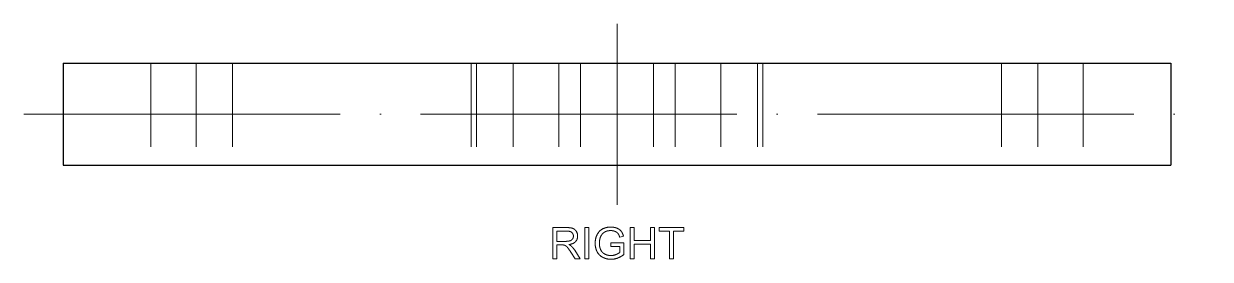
# Model space of a CAD drawing. Header units: millimetres. Extents: x -205 to 205, y -139 to 139.
# Drawn here: x -10 to 80, y -30 to -12.1 of the extents above; entities that cross this region are included whole.
import ezdxf

# ---------------------------------------------------------------- set-up
doc = ezdxf.new("R2010")
doc.units = ezdxf.units.MM
doc.linetypes.add('ACAD_ISO04W100', pattern=[30, 24, -3, 0, -3])
doc.linetypes.add('HIDDEN', pattern=[9.525, 6.35, -3.175])
for name, color, linetype, lineweight in [('center', 7, 'ACAD_ISO04W100', 13), ('dimensions', 7, 'Continuous', 18), ('hidden', 7, 'HIDDEN', 18), ('visible', 7, 'Continuous', 30)]:
    doc.layers.add(name, color=color, linetype=linetype, lineweight=lineweight)

msp = doc.modelspace()

# ---------------------------------------------------------------- linework, layer by layer
at = {"layer": 'center'}
for p, q in [((35, -25.868), (35, -12.132)), ((-10, -19), (80, -19))]:
    msp.add_line(p, q, dxfattribs=at)
at = {"layer": 'dimensions'}
for p, q in [((30.127, -27.596), (30.127, -29.958)), ((31.174, -27.596), (30.127, -27.596)), ((30.439, -28.639), (30.439, -27.857)), ((30.439, -27.857), (31.187, -27.857)), ((32.558, -27.596), (32.558, -29.958)), ((32.871, -27.596), (32.558, -27.596)), ((32.871, -29.958), (32.871, -27.596)), ((35.998, -27.596), (35.998, -29.958)), ((36.311, -27.596), (35.998, -27.596)), ((36.311, -28.566), (36.311, -27.596)), ((37.539, -27.596), (37.539, -28.566)), ((37.851, -27.596), (37.539, -27.596)), ((37.851, -29.958), (37.851, -27.596)), ((38.194, -27.596), (38.194, -27.875)), ((40.067, -27.596), (38.194, -27.596)), ((38.194, -27.875), (38.973, -27.875)), ((38.973, -27.875), (38.973, -29.958)), ((39.285, -27.875), (40.067, -27.875)), ((39.285, -29.958), (39.285, -27.875)), ((40.067, -27.875), (40.067, -27.596)), ((31.111, -28.639), (30.439, -28.639)), ((35.528, -28.753), (34.527, -28.755)), ((34.527, -28.755), (34.527, -29.032)), ((35.21, -28.334), (35.492, -28.257)), ((35.528, -29.63), (35.528, -28.753)), ((37.539, -28.566), (36.311, -28.566)), ((30.439, -28.91), (30.802, -28.91)), ((30.439, -29.958), (30.439, -28.91)), ((31.503, -29.467), (31.815, -29.958)), ((32.208, -29.958), (31.797, -29.316)), ((34.527, -29.032), (35.222, -29.032)), ((35.222, -29.032), (35.222, -29.472)), ((36.311, -28.845), (37.539, -28.845)), ((36.311, -29.958), (36.311, -28.845)), ((37.539, -28.845), (37.539, -29.958)), ((30.127, -29.958), (30.439, -29.958)), ((31.815, -29.958), (32.208, -29.958)), ((32.558, -29.958), (32.871, -29.958)), ((35.998, -29.958), (36.311, -29.958)), ((37.539, -29.958), (37.851, -29.958)), ((38.973, -29.958), (39.285, -29.958))]:
    msp.add_line(p, q, dxfattribs=at)
for points in [[(31.174, -27.596), (31.49, -27.596), (31.654, -27.66)], [(31.571, -27.965), (31.449, -27.857), (31.187, -27.857)], [(31.654, -27.66), (31.818, -27.724), (31.917, -27.885)], [(31.917, -27.885), (32.015, -28.046), (32.015, -28.241)], [(33.487, -28.145), (33.631, -27.846), (33.902, -27.701)], [(33.902, -27.701), (34.173, -27.556), (34.525, -27.556)], [(34.156, -27.889), (34, -27.954), (33.904, -28.06)], [(34.527, -27.823), (34.313, -27.823), (34.156, -27.889)], [(34.525, -27.556), (34.782, -27.556), (34.989, -27.639)], [(34.853, -27.886), (34.706, -27.823), (34.527, -27.823)], [(35.078, -28.051), (34.999, -27.948), (34.853, -27.886)], [(34.989, -27.639), (35.196, -27.722), (35.313, -27.87)], [(35.313, -27.87), (35.431, -28.018), (35.492, -28.257)], [(31.111, -28.639), (31.325, -28.639), (31.446, -28.594)], [(31.852, -28.665), (31.69, -28.837), (31.35, -28.884)], [(31.446, -28.594), (31.567, -28.55), (31.63, -28.453)], [(31.693, -28.241), (31.693, -28.073), (31.571, -27.965)], [(31.63, -28.453), (31.693, -28.355), (31.693, -28.241)], [(32.015, -28.241), (32.015, -28.492), (31.852, -28.665)], [(33.343, -28.789), (33.343, -28.444), (33.487, -28.145)], [(33.488, -29.419), (33.343, -29.137), (33.343, -28.789)], [(33.755, -28.294), (33.665, -28.513), (33.665, -28.769)], [(33.665, -28.769), (33.665, -29.085), (33.774, -29.298)], [(33.904, -28.06), (33.808, -28.167), (33.755, -28.294)], [(35.21, -28.334), (35.157, -28.154), (35.078, -28.051)], [(30.976, -28.921), (30.923, -28.91), (30.802, -28.91)], [(31.118, -28.984), (31.048, -28.939), (30.976, -28.921)], [(31.277, -29.142), (31.188, -29.029), (31.118, -28.984)], [(31.503, -29.467), (31.366, -29.254), (31.277, -29.142)], [(31.35, -28.884), (31.474, -28.943), (31.538, -29.001)], [(31.538, -29.001), (31.675, -29.127), (31.797, -29.316)], [(33.917, -29.85), (33.633, -29.701), (33.488, -29.419)], [(33.774, -29.298), (33.883, -29.511), (34.09, -29.614)], [(34.09, -29.614), (34.298, -29.717), (34.532, -29.717)], [(34.532, -29.717), (34.735, -29.717), (34.928, -29.639)], [(34.928, -29.639), (35.122, -29.56), (35.222, -29.472)], [(35.528, -29.63), (35.297, -29.813), (35.052, -29.906)], [(34.55, -29.999), (34.202, -29.999), (33.917, -29.85)], [(35.052, -29.906), (34.807, -29.999), (34.55, -29.999)]]:
    msp.add_open_spline(points, degree=2, dxfattribs=at)
at = {"layer": 'hidden'}
for p, q in [((-0.368, -15.132), (-0.368, -22.868)), ((3.082, -15.132), (3.082, -22.868)), ((3.082, -15.132), (3.082, -22.868)), ((24.351, -15.132), (3.082, -15.132)), ((24.351, -15.132), (3.082, -15.132)), ((5.845, -15.132), (5.845, -22.868)), ((27.114, -15.132), (5.845, -15.132)), ((5.845, -15.132), (5.845, -22.868)), ((27.114, -15.132), (5.845, -15.132)), ((23.947, -15.132), (23.947, -22.868)), ((24.351, -15.132), (24.351, -22.868)), ((24.351, -15.132), (24.351, -22.868)), ((27.114, -15.132), (27.114, -22.868)), ((27.114, -15.132), (27.114, -22.868)), ((30.579, -15.132), (30.579, -22.868)), ((32.237, -15.132), (32.237, -22.868)), ((32.237, -15.132), (32.237, -22.868)), ((32.237, -15.132), (32.237, -22.868)), ((32.237, -15.132), (32.237, -22.868)), ((37.763, -15.132), (37.763, -22.868)), ((37.763, -15.132), (37.763, -22.868)), ((37.763, -15.132), (37.763, -22.868)), ((37.763, -15.132), (37.763, -22.868)), ((39.421, -15.132), (39.421, -22.868)), ((42.886, -15.132), (64.155, -15.132)), ((42.886, -15.132), (42.886, -22.868)), ((42.886, -15.132), (42.886, -22.868)), ((42.886, -15.132), (64.155, -15.132)), ((45.649, -15.132), (66.918, -15.132)), ((45.649, -15.132), (45.649, -22.868)), ((45.649, -15.132), (45.649, -22.868)), ((45.649, -15.132), (66.918, -15.132)), ((46.053, -15.132), (46.053, -22.868)), ((64.155, -15.132), (64.155, -22.868)), ((64.155, -15.132), (64.155, -22.868)), ((66.918, -15.132), (66.918, -22.868)), ((66.918, -15.132), (66.918, -22.868)), ((70.368, -15.132), (70.368, -22.868)), ((24.351, -22.868), (3.082, -22.868)), ((24.351, -22.868), (3.082, -22.868)), ((27.114, -22.868), (5.845, -22.868)), ((27.114, -22.868), (5.845, -22.868)), ((42.886, -22.868), (64.155, -22.868)), ((42.886, -22.868), (64.155, -22.868)), ((45.649, -22.868), (66.918, -22.868)), ((45.649, -22.868), (66.918, -22.868))]:
    msp.add_line(p, q, dxfattribs=at)
for points, degree in [([(77, -15.132), (75.947, -15.132), (72.841, -15.132), (67.837, -15.132), (61.187, -15.132), (53.223, -15.132), (44.346, -15.132), (35, -15.132), (25.654, -15.132), (16.777, -15.132), (8.813, -15.132), (2.163, -15.132), (-2.841, -15.132), (-5.947, -15.132), (-7, -15.132)], 1), ([(3.082, -15.132), (2.614, -15.132), (2.178, -15.132), (1.775, -15.132), (1.406, -15.132), (1.071, -15.132), (0.771, -15.132), (0.505, -15.132), (0.274, -15.132), (0.078, -15.132), (-0.082, -15.132), (-0.207, -15.132), (-0.297, -15.132), (-0.351, -15.132), (-0.368, -15.132)], 1), ([(-0.368, -15.132), (-0.351, -15.132), (-0.297, -15.132), (-0.207, -15.132), (-0.082, -15.132), (0.078, -15.132), (0.274, -15.132), (0.505, -15.132), (0.771, -15.132), (1.071, -15.132), (1.406, -15.132), (1.775, -15.132), (2.178, -15.132), (2.614, -15.132), (3.082, -15.132)], 1), ([(32.237, -15.132), (30, -15.132), (27.784, -15.132), (25.597, -15.132), (23.448, -15.132), (21.346, -15.132), (19.299, -15.132), (17.316, -15.132), (15.404, -15.132), (13.571, -15.132), (11.826, -15.132), (10.174, -15.132), (8.622, -15.132), (7.177, -15.132), (5.845, -15.132)], 1), ([(5.845, -15.132), (7.177, -15.132), (8.622, -15.132), (10.174, -15.132), (11.826, -15.132), (13.571, -15.132), (15.404, -15.132), (17.316, -15.132), (19.299, -15.132), (21.346, -15.132), (23.448, -15.132), (25.597, -15.132), (27.784, -15.132), (30, -15.132), (32.237, -15.132)], 1), ([(24.351, -15.132), (23.949, -15.132), (23.947, -15.132)], 2), ([(23.947, -15.132), (23.949, -15.132), (24.351, -15.132)], 2), ([(39.421, -15.132), (39.31, -15.132), (38.983, -15.132), (38.457, -15.132), (37.756, -15.132), (36.918, -15.132), (35.984, -15.132), (35, -15.132), (34.016, -15.132), (33.082, -15.132), (32.244, -15.132), (31.543, -15.132), (31.017, -15.132), (30.69, -15.132), (30.579, -15.132)], 1), ([(35, -15.132), (35.495, -15.132), (35.984, -15.132), (36.46, -15.132), (36.918, -15.132), (37.352, -15.132), (37.756, -15.132), (38.126, -15.132), (38.457, -15.132), (38.743, -15.132), (38.983, -15.132), (39.173, -15.132), (39.31, -15.132), (39.393, -15.132), (39.421, -15.132)], 1), ([(64.155, -15.132), (62.823, -15.132), (61.378, -15.132), (59.826, -15.132), (58.174, -15.132), (56.429, -15.132), (54.596, -15.132), (52.684, -15.132), (50.701, -15.132), (48.654, -15.132), (46.552, -15.132), (44.403, -15.132), (42.216, -15.132), (40, -15.132), (37.763, -15.132)], 1), ([(37.763, -15.132), (40, -15.132), (42.216, -15.132), (44.403, -15.132), (46.552, -15.132), (48.654, -15.132), (50.701, -15.132), (52.684, -15.132), (54.596, -15.132), (56.429, -15.132), (58.174, -15.132), (59.826, -15.132), (61.378, -15.132), (62.823, -15.132), (64.155, -15.132)], 1), ([(45.649, -15.132), (46.051, -15.132), (46.053, -15.132)], 2), ([(46.053, -15.132), (46.051, -15.132), (45.649, -15.132)], 2), ([(66.918, -15.132), (67.386, -15.132), (67.822, -15.132), (68.225, -15.132), (68.594, -15.132), (68.929, -15.132), (69.229, -15.132), (69.495, -15.132), (69.726, -15.132), (69.922, -15.132), (70.082, -15.132), (70.207, -15.132), (70.297, -15.132), (70.351, -15.132), (70.368, -15.132)], 1), ([(70.368, -15.132), (70.351, -15.132), (70.297, -15.132), (70.207, -15.132), (70.082, -15.132), (69.922, -15.132), (69.726, -15.132), (69.495, -15.132), (69.229, -15.132), (68.929, -15.132), (68.594, -15.132), (68.225, -15.132), (67.822, -15.132), (67.386, -15.132), (66.918, -15.132)], 1), ([(77, -22.868), (75.947, -22.868), (72.841, -22.868), (67.837, -22.868), (61.187, -22.868), (53.223, -22.868), (44.346, -22.868), (35, -22.868), (25.654, -22.868), (16.777, -22.868), (8.813, -22.868), (2.163, -22.868), (-2.841, -22.868), (-5.947, -22.868), (-7, -22.868)], 1), ([(3.082, -22.868), (2.614, -22.868), (2.178, -22.868), (1.775, -22.868), (1.406, -22.868), (1.071, -22.868), (0.771, -22.868), (0.505, -22.868), (0.274, -22.868), (0.078, -22.868), (-0.082, -22.868), (-0.207, -22.868), (-0.297, -22.868), (-0.351, -22.868), (-0.368, -22.868)], 1), ([(-0.368, -22.868), (-0.351, -22.868), (-0.297, -22.868), (-0.207, -22.868), (-0.082, -22.868), (0.078, -22.868), (0.274, -22.868), (0.505, -22.868), (0.771, -22.868), (1.071, -22.868), (1.406, -22.868), (1.775, -22.868), (2.178, -22.868), (2.614, -22.868), (3.082, -22.868)], 1), ([(32.237, -22.868), (30, -22.868), (27.784, -22.868), (25.597, -22.868), (23.448, -22.868), (21.346, -22.868), (19.299, -22.868), (17.316, -22.868), (15.404, -22.868), (13.571, -22.868), (11.826, -22.868), (10.174, -22.868), (8.622, -22.868), (7.177, -22.868), (5.845, -22.868)], 1), ([(5.845, -22.868), (7.177, -22.868), (8.622, -22.868), (10.174, -22.868), (11.826, -22.868), (13.571, -22.868), (15.404, -22.868), (17.316, -22.868), (19.299, -22.868), (21.346, -22.868), (23.448, -22.868), (25.597, -22.868), (27.784, -22.868), (30, -22.868), (32.237, -22.868)], 1), ([(24.351, -22.868), (23.949, -22.868), (23.947, -22.868)], 2), ([(23.947, -22.868), (23.949, -22.868), (24.351, -22.868)], 2), ([(39.421, -22.868), (39.31, -22.868), (38.983, -22.868), (38.457, -22.868), (37.756, -22.868), (36.918, -22.868), (35.984, -22.868), (35, -22.868), (34.016, -22.868), (33.082, -22.868), (32.244, -22.868), (31.543, -22.868), (31.017, -22.868), (30.69, -22.868), (30.579, -22.868)], 1), ([(35, -22.868), (35.495, -22.868), (35.984, -22.868), (36.46, -22.868), (36.918, -22.868), (37.352, -22.868), (37.756, -22.868), (38.126, -22.868), (38.457, -22.868), (38.743, -22.868), (38.983, -22.868), (39.173, -22.868), (39.31, -22.868), (39.393, -22.868), (39.421, -22.868)], 1), ([(64.155, -22.868), (62.823, -22.868), (61.378, -22.868), (59.826, -22.868), (58.174, -22.868), (56.429, -22.868), (54.596, -22.868), (52.684, -22.868), (50.701, -22.868), (48.654, -22.868), (46.552, -22.868), (44.403, -22.868), (42.216, -22.868), (40, -22.868), (37.763, -22.868)], 1), ([(37.763, -22.868), (40, -22.868), (42.216, -22.868), (44.403, -22.868), (46.552, -22.868), (48.654, -22.868), (50.701, -22.868), (52.684, -22.868), (54.596, -22.868), (56.429, -22.868), (58.174, -22.868), (59.826, -22.868), (61.378, -22.868), (62.823, -22.868), (64.155, -22.868)], 1), ([(45.649, -22.868), (46.051, -22.868), (46.053, -22.868)], 2), ([(46.053, -22.868), (46.051, -22.868), (45.649, -22.868)], 2), ([(66.918, -22.868), (67.386, -22.868), (67.822, -22.868), (68.225, -22.868), (68.594, -22.868), (68.929, -22.868), (69.229, -22.868), (69.495, -22.868), (69.726, -22.868), (69.922, -22.868), (70.082, -22.868), (70.207, -22.868), (70.297, -22.868), (70.351, -22.868), (70.368, -22.868)], 1), ([(70.368, -22.868), (70.351, -22.868), (70.297, -22.868), (70.207, -22.868), (70.082, -22.868), (69.922, -22.868), (69.726, -22.868), (69.495, -22.868), (69.229, -22.868), (68.929, -22.868), (68.594, -22.868), (68.225, -22.868), (67.822, -22.868), (67.386, -22.868), (66.918, -22.868)], 1)]:
    msp.add_open_spline(points, degree=degree, dxfattribs=at)
for points, degree, knots in [([(32.237, -15.132), (31.823, -15.132), (31.416, -15.132), (31.016, -15.132), (30.751, -15.132), (30.489, -15.132), (30.23, -15.132), (29.974, -15.132), (29.722, -15.132), (29.474, -15.132), (29.352, -15.132), (29.23, -15.132), (29.107, -15.132), (28.988, -15.132), (28.869, -15.132), (28.75, -15.132), (28.634, -15.132), (28.518, -15.132), (28.402, -15.132), (28.289, -15.132), (28.177, -15.132), (28.064, -15.132), (27.955, -15.132), (27.845, -15.132), (27.736, -15.132), (27.63, -15.132), (27.525, -15.132), (27.419, -15.132), (27.317, -15.132), (27.216, -15.132), (27.114, -15.132)], 3, [0, 0, 0, 0, 0.214286, 0.214286, 0.214286, 0.357143, 0.357143, 0.357143, 0.5, 0.5, 0.5, 0.571429, 0.571429, 0.571429, 0.642857, 0.642857, 0.642857, 0.714286, 0.714286, 0.714286, 0.785714, 0.785714, 0.785714, 0.857143, 0.857143, 0.857143, 0.928571, 0.928571, 0.928571, 1, 1, 1, 1]), ([(27.114, -15.132), (27.216, -15.132), (27.317, -15.132), (27.419, -15.132), (27.525, -15.132), (27.63, -15.132), (27.736, -15.132), (27.845, -15.132), (27.955, -15.132), (28.064, -15.132), (28.177, -15.132), (28.289, -15.132), (28.402, -15.132), (28.518, -15.132), (28.634, -15.132), (28.75, -15.132), (28.869, -15.132), (28.988, -15.132), (29.107, -15.132), (29.23, -15.132), (29.352, -15.132), (29.474, -15.132), (29.722, -15.132), (29.974, -15.132), (30.23, -15.132), (30.489, -15.132), (30.751, -15.132), (31.016, -15.132), (31.416, -15.132), (31.823, -15.132), (32.237, -15.132)], 3, [0, 0, 0, 0, 0.071429, 0.071429, 0.071429, 0.142857, 0.142857, 0.142857, 0.214286, 0.214286, 0.214286, 0.285714, 0.285714, 0.285714, 0.357143, 0.357143, 0.357143, 0.428571, 0.428571, 0.428571, 0.5, 0.5, 0.5, 0.642857, 0.642857, 0.642857, 0.785714, 0.785714, 0.785714, 1, 1, 1, 1]), ([(30.579, -15.132), (30.593, -15.132), (30.607, -15.132), (30.648, -15.132), (30.69, -15.132), (30.758, -15.132), (30.827, -15.132), (30.922, -15.132), (31.017, -15.132), (31.137, -15.132), (31.257, -15.132), (31.4, -15.132), (31.543, -15.132), (31.709, -15.132), (31.874, -15.132), (32.059, -15.132), (32.244, -15.132), (32.446, -15.132), (32.648, -15.132), (32.865, -15.132), (33.082, -15.132), (33.311, -15.132), (33.54, -15.132), (33.778, -15.132), (34.016, -15.132), (34.503, -15.132), (35, -15.132)], 2, [0, 0, 0, 0.071429, 0.071429, 0.142857, 0.142857, 0.214286, 0.214286, 0.285714, 0.285714, 0.357143, 0.357143, 0.428571, 0.428571, 0.5, 0.5, 0.571429, 0.571429, 0.642857, 0.642857, 0.714286, 0.714286, 0.785714, 0.785714, 0.857143, 0.857143, 1, 1, 1]), ([(42.886, -15.132), (42.784, -15.132), (42.683, -15.132), (42.581, -15.132), (42.475, -15.132), (42.37, -15.132), (42.264, -15.132), (42.155, -15.132), (42.045, -15.132), (41.936, -15.132), (41.823, -15.132), (41.711, -15.132), (41.598, -15.132), (41.482, -15.132), (41.366, -15.132), (41.25, -15.132), (41.131, -15.132), (41.012, -15.132), (40.893, -15.132), (40.77, -15.132), (40.648, -15.132), (40.526, -15.132), (40.278, -15.132), (40.026, -15.132), (39.77, -15.132), (39.511, -15.132), (39.249, -15.132), (38.984, -15.132), (38.584, -15.132), (38.177, -15.132), (37.763, -15.132)], 3, [0, 0, 0, 0, 0.071429, 0.071429, 0.071429, 0.142857, 0.142857, 0.142857, 0.214286, 0.214286, 0.214286, 0.285714, 0.285714, 0.285714, 0.357143, 0.357143, 0.357143, 0.428571, 0.428571, 0.428571, 0.5, 0.5, 0.5, 0.642857, 0.642857, 0.642857, 0.785714, 0.785714, 0.785714, 1, 1, 1, 1]), ([(37.763, -15.132), (38.177, -15.132), (38.584, -15.132), (38.984, -15.132), (39.249, -15.132), (39.511, -15.132), (39.77, -15.132), (40.026, -15.132), (40.278, -15.132), (40.526, -15.132), (40.648, -15.132), (40.77, -15.132), (40.893, -15.132), (41.012, -15.132), (41.131, -15.132), (41.25, -15.132), (41.366, -15.132), (41.482, -15.132), (41.598, -15.132), (41.711, -15.132), (41.823, -15.132), (41.936, -15.132), (42.045, -15.132), (42.155, -15.132), (42.264, -15.132), (42.37, -15.132), (42.475, -15.132), (42.581, -15.132), (42.683, -15.132), (42.784, -15.132), (42.886, -15.132)], 3, [0, 0, 0, 0, 0.214286, 0.214286, 0.214286, 0.357143, 0.357143, 0.357143, 0.5, 0.5, 0.5, 0.571429, 0.571429, 0.571429, 0.642857, 0.642857, 0.642857, 0.714286, 0.714286, 0.714286, 0.785714, 0.785714, 0.785714, 0.857143, 0.857143, 0.857143, 0.928571, 0.928571, 0.928571, 1, 1, 1, 1]), ([(32.237, -22.868), (31.823, -22.868), (31.416, -22.868), (31.016, -22.868), (30.751, -22.868), (30.489, -22.868), (30.23, -22.868), (29.974, -22.868), (29.722, -22.868), (29.474, -22.868), (29.352, -22.868), (29.23, -22.868), (29.107, -22.868), (28.988, -22.868), (28.869, -22.868), (28.75, -22.868), (28.634, -22.868), (28.518, -22.868), (28.402, -22.868), (28.289, -22.868), (28.177, -22.868), (28.064, -22.868), (27.955, -22.868), (27.845, -22.868), (27.736, -22.868), (27.63, -22.868), (27.525, -22.868), (27.419, -22.868), (27.317, -22.868), (27.216, -22.868), (27.114, -22.868)], 3, [0, 0, 0, 0, 0.214286, 0.214286, 0.214286, 0.357143, 0.357143, 0.357143, 0.5, 0.5, 0.5, 0.571429, 0.571429, 0.571429, 0.642857, 0.642857, 0.642857, 0.714286, 0.714286, 0.714286, 0.785714, 0.785714, 0.785714, 0.857143, 0.857143, 0.857143, 0.928571, 0.928571, 0.928571, 1, 1, 1, 1]), ([(27.114, -22.868), (27.216, -22.868), (27.317, -22.868), (27.419, -22.868), (27.525, -22.868), (27.63, -22.868), (27.736, -22.868), (27.845, -22.868), (27.955, -22.868), (28.064, -22.868), (28.177, -22.868), (28.289, -22.868), (28.402, -22.868), (28.518, -22.868), (28.634, -22.868), (28.75, -22.868), (28.869, -22.868), (28.988, -22.868), (29.107, -22.868), (29.23, -22.868), (29.352, -22.868), (29.474, -22.868), (29.722, -22.868), (29.974, -22.868), (30.23, -22.868), (30.489, -22.868), (30.751, -22.868), (31.016, -22.868), (31.416, -22.868), (31.823, -22.868), (32.237, -22.868)], 3, [0, 0, 0, 0, 0.071429, 0.071429, 0.071429, 0.142857, 0.142857, 0.142857, 0.214286, 0.214286, 0.214286, 0.285714, 0.285714, 0.285714, 0.357143, 0.357143, 0.357143, 0.428571, 0.428571, 0.428571, 0.5, 0.5, 0.5, 0.642857, 0.642857, 0.642857, 0.785714, 0.785714, 0.785714, 1, 1, 1, 1]), ([(30.579, -22.868), (30.593, -22.868), (30.607, -22.868), (30.648, -22.868), (30.69, -22.868), (30.758, -22.868), (30.827, -22.868), (30.922, -22.868), (31.017, -22.868), (31.137, -22.868), (31.257, -22.868), (31.4, -22.868), (31.543, -22.868), (31.709, -22.868), (31.874, -22.868), (32.059, -22.868), (32.244, -22.868), (32.446, -22.868), (32.648, -22.868), (32.865, -22.868), (33.082, -22.868), (33.311, -22.868), (33.54, -22.868), (33.778, -22.868), (34.016, -22.868), (34.503, -22.868), (35, -22.868)], 2, [0, 0, 0, 0.071429, 0.071429, 0.142857, 0.142857, 0.214286, 0.214286, 0.285714, 0.285714, 0.357143, 0.357143, 0.428571, 0.428571, 0.5, 0.5, 0.571429, 0.571429, 0.642857, 0.642857, 0.714286, 0.714286, 0.785714, 0.785714, 0.857143, 0.857143, 1, 1, 1]), ([(42.886, -22.868), (42.784, -22.868), (42.683, -22.868), (42.581, -22.868), (42.475, -22.868), (42.37, -22.868), (42.264, -22.868), (42.155, -22.868), (42.045, -22.868), (41.936, -22.868), (41.823, -22.868), (41.711, -22.868), (41.598, -22.868), (41.482, -22.868), (41.366, -22.868), (41.25, -22.868), (41.131, -22.868), (41.012, -22.868), (40.893, -22.868), (40.77, -22.868), (40.648, -22.868), (40.526, -22.868), (40.278, -22.868), (40.026, -22.868), (39.77, -22.868), (39.511, -22.868), (39.249, -22.868), (38.984, -22.868), (38.584, -22.868), (38.177, -22.868), (37.763, -22.868)], 3, [0, 0, 0, 0, 0.071429, 0.071429, 0.071429, 0.142857, 0.142857, 0.142857, 0.214286, 0.214286, 0.214286, 0.285714, 0.285714, 0.285714, 0.357143, 0.357143, 0.357143, 0.428571, 0.428571, 0.428571, 0.5, 0.5, 0.5, 0.642857, 0.642857, 0.642857, 0.785714, 0.785714, 0.785714, 1, 1, 1, 1]), ([(37.763, -22.868), (38.177, -22.868), (38.584, -22.868), (38.984, -22.868), (39.249, -22.868), (39.511, -22.868), (39.77, -22.868), (40.026, -22.868), (40.278, -22.868), (40.526, -22.868), (40.648, -22.868), (40.77, -22.868), (40.893, -22.868), (41.012, -22.868), (41.131, -22.868), (41.25, -22.868), (41.366, -22.868), (41.482, -22.868), (41.598, -22.868), (41.711, -22.868), (41.823, -22.868), (41.936, -22.868), (42.045, -22.868), (42.155, -22.868), (42.264, -22.868), (42.37, -22.868), (42.475, -22.868), (42.581, -22.868), (42.683, -22.868), (42.784, -22.868), (42.886, -22.868)], 3, [0, 0, 0, 0, 0.214286, 0.214286, 0.214286, 0.357143, 0.357143, 0.357143, 0.5, 0.5, 0.5, 0.571429, 0.571429, 0.571429, 0.642857, 0.642857, 0.642857, 0.714286, 0.714286, 0.714286, 0.785714, 0.785714, 0.785714, 0.857143, 0.857143, 0.857143, 0.928571, 0.928571, 0.928571, 1, 1, 1, 1])]:
    msp.add_open_spline(points, degree=degree, knots=knots, dxfattribs=at)
at = {"layer": 'visible'}
for p, q in [((-7, -15.132), (-7, -22.868)), ((77, -15.132), (77, -22.868))]:
    msp.add_line(p, q, dxfattribs=at)
for points in [[(-7, -15.132), (-6.736, -15.132), (-5.947, -15.132), (-4.643, -15.132), (-2.841, -15.132), (-0.562, -15.132), (2.163, -15.132), (5.302, -15.132), (8.813, -15.132), (12.655, -15.132), (16.777, -15.132), (21.128, -15.132), (25.654, -15.132), (30.297, -15.132), (35, -15.132)], [(35, -15.132), (39.703, -15.132), (44.346, -15.132), (48.872, -15.132), (53.223, -15.132), (57.345, -15.132), (61.187, -15.132), (64.698, -15.132), (67.837, -15.132), (70.562, -15.132), (72.841, -15.132), (74.643, -15.132), (75.947, -15.132), (76.736, -15.132), (77, -15.132)], [(-7, -22.868), (-6.736, -22.868), (-5.947, -22.868), (-4.643, -22.868), (-2.841, -22.868), (-0.562, -22.868), (2.163, -22.868), (5.302, -22.868), (8.813, -22.868), (12.655, -22.868), (16.777, -22.868), (21.128, -22.868), (25.654, -22.868), (30.297, -22.868), (35, -22.868)], [(35, -22.868), (39.703, -22.868), (44.346, -22.868), (48.872, -22.868), (53.223, -22.868), (57.345, -22.868), (61.187, -22.868), (64.698, -22.868), (67.837, -22.868), (70.562, -22.868), (72.841, -22.868), (74.643, -22.868), (75.947, -22.868), (76.736, -22.868), (77, -22.868)]]:
    msp.add_open_spline(points, degree=1, dxfattribs=at)

doc.saveas('drawing.dxf')
